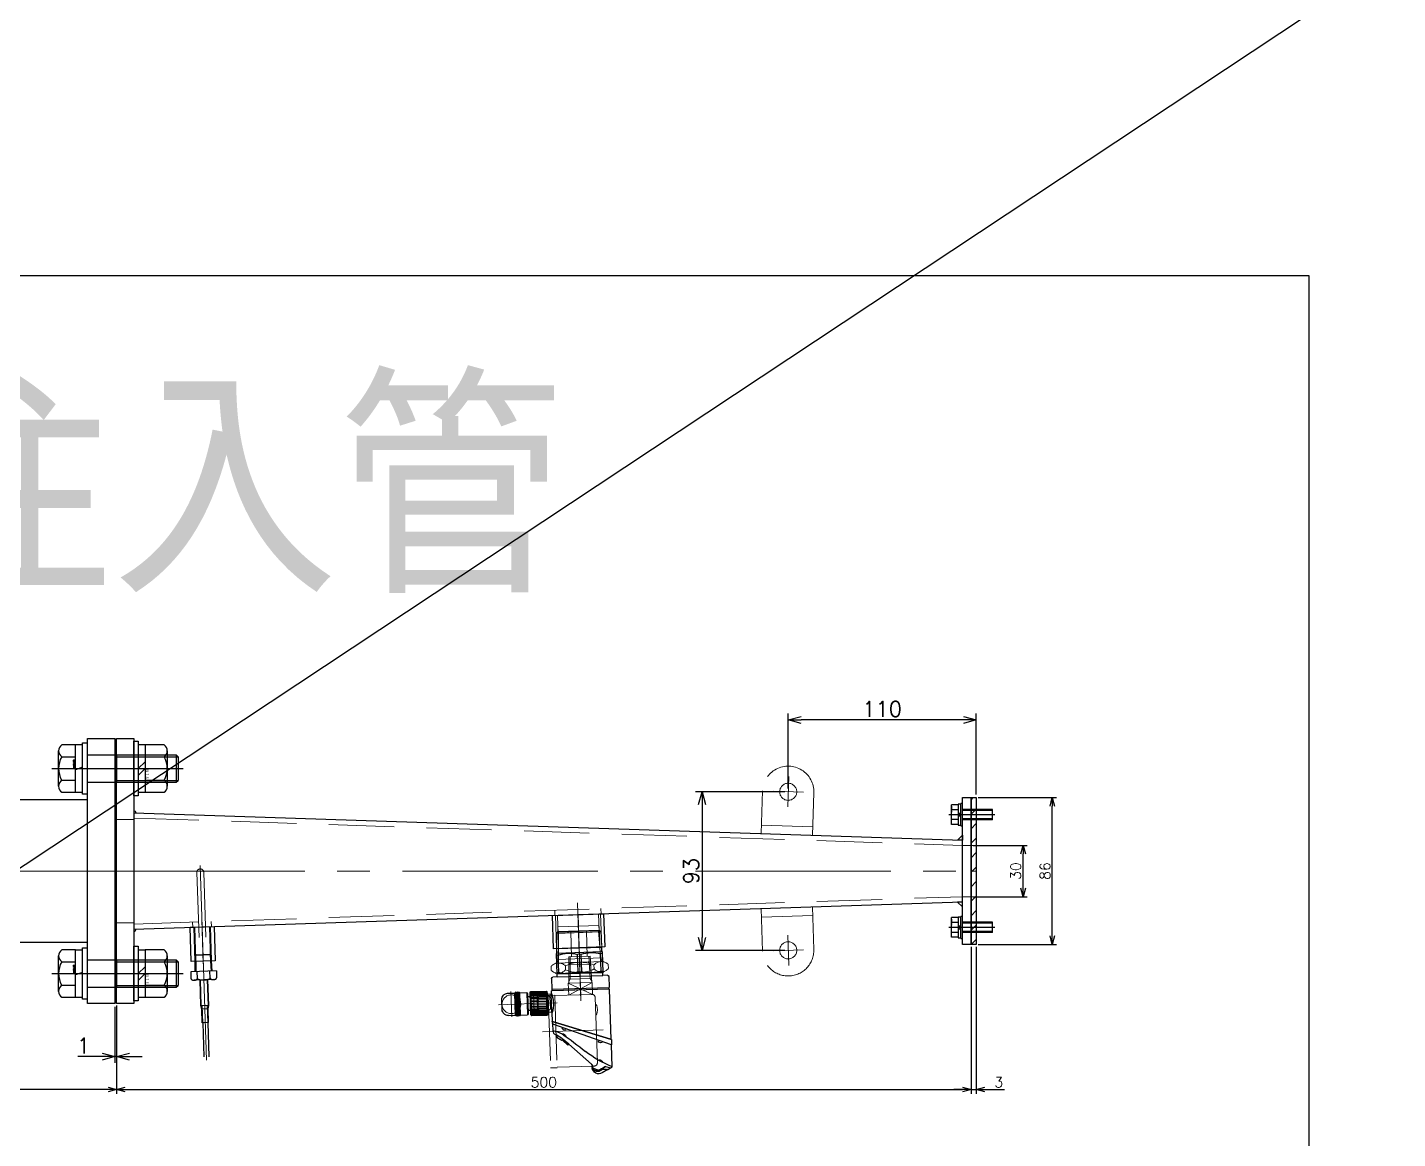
# Model space of a CAD drawing. Header units: millimetres. Extents: x -16130 to 36813, y -8099 to 27484.
# Drawn here: x 7190 to 7992, y 24521 to 25172 of the extents above; entities that cross this region are included whole.
import ezdxf

# ---------------------------------------------------------------- set-up
doc = ezdxf.new("R2010")
doc.units = ezdxf.units.MM
doc.header["$LTSCALE"] = 6
doc.header["$PDMODE"] = 99
doc.header["$PDSIZE"] = 1
doc.linetypes.add('CENTER2', pattern=[28.575, 19.05, -3.175, 3.175, -3.175])
doc.linetypes.add('HIDDEN', pattern=[9.525, 6.35, -3.175])
for name, color, linetype, lineweight in [('04_HIDDEN', 2, 'HIDDEN', 13), ('05_CENTER', 4, 'CENTER2', 13), ('08_DIM', 3, 'Continuous', 13)]:
    doc.layers.add(name, color=color, linetype=linetype, lineweight=lineweight)
doc.layers.add('10_DRAFT', color=8, linetype='Continuous', lineweight=0, plot=False)
doc.styles.add('KANJI0', font='txt.shx', dxfattribs={"width": 0.9, "height": 30, "bigfont": 'bigfont'})
doc.styles.add('KSS_TXT', font='txt.shx', dxfattribs={"bigfont": 'extfont2.shx'})
doc.styles.add('KSS_TXT_L', font='txt.shx', dxfattribs={"height": 3, "bigfont": 'extfont2.shx'})
doc.dimstyles.new('KSS_DIM', dxfattribs={"dimtxt": 3, "dimasz": 2.5, "dimexe": 1.25, "dimexo": 0.625, "dimtad": 1, "dimdsep": 46, "dimtxsty": 'KSS_TXT', "dimblk": 'OPEN30', "dimcen": 0, "dimazin": 2, "dimtfac": 0.75, "dimtmove": 0, "dimatfit": 3, "dimldrblk": 'OPEN30', "dimfxl": 1, "dimtolj": 1, "dimarcsym": 0})

# ---------------------------------------------------------------- blocks, each defined once
blk = doc.blocks.new('M16Nza_1_1_1_1')
at = {"color": 0}
for p, q in [((-13.85, 17.74), (-13.85, 6.6)), ((-10.39, 19.6), (10.39, 19.6)), ((-6.92, 6.6), (-6.92, 17.74)), ((6.93, 17.74), (6.93, 6.6)), ((13.85, 6.6), (13.85, 17.74)), ((-14, 2.6), (-14, 6.6)), ((-14, 6.6), (14, 6.6)), ((-4, 6.6), (0, 2.6)), ((0, 6.6), (4, 2.6)), ((14, 6.6), (14, 2.6))]:
    blk.add_line(p, q, dxfattribs=at)
at = {"color": 0, "linetype": 'CENTER2'}
blk.add_line((0, 0), (0, 19.6), dxfattribs=at)
at = {"color": 0}
blk.add_lwpolyline([(-16, 2.6), (16, 2.6), (16, 0), (-16, 0)], close=True, dxfattribs=at)
for centre, radius, start, end in [((-10.39, 15.44), 4.16, 33.626, 146.374), ((0, 5.75), 13.85, 60, 120), ((10.39, 15.44), 4.16, 33.626, 146.374)]:
    blk.add_arc(centre, radius, start, end, dxfattribs=at)
at = {"layer": '10_DRAFT', "style": 'KANJI0', "width": 0.82}
blk.add_text('Ｍ１６', height=1.714, dxfattribs=at).set_placement((0.41, 6.78))
blk = doc.blocks.new('A$C5136444F_1_1_1_1')
at = {"color": 0}
for p, q in [((-10.39, 17), (10.39, 17)), ((-13.85, 15.14), (-13.85, 7)), ((-6.92, 7), (-6.92, 15.14)), ((6.92, 15.14), (6.92, 7)), ((13.85, 7), (13.85, 15.14)), ((-15, 0), (-15, 3)), ((-15, 3), (15, 3)), ((-15, 0), (15, 0)), ((-14, 3), (-14, 7)), ((-14, 7), (14, 7)), ((-8, 0), (-8, -51.92)), ((0.73, 3), (-0.73, 7)), ((8, 0), (8, -51.92)), ((14, 7), (14, 3)), ((15, 3), (15, 0)), ((8, -17), (-8, -17)), ((-6.92, -17), (-6.92, -53)), ((6.92, -17), (6.92, -53)), ((8, -51.92), (-8, -51.92)), ((-8, -51.92), (-6.92, -53)), ((6.92, -53), (-6.92, -53)), ((8, -51.92), (6.92, -53))]:
    blk.add_line(p, q, dxfattribs=at)
at = {"color": 0, "linetype": 'CENTER2'}
blk.add_line((0, 20.91), (0, -56), dxfattribs=at)
at = {"color": 0}
for centre, radius, start, end in [((-10.39, 12.84), 4.16, 33.626, 146.374), ((0, 3.15), 13.85, 60, 120), ((10.39, 12.84), 4.16, 33.626, 146.374)]:
    blk.add_arc(centre, radius, start, end, dxfattribs=at)
at = {"layer": '10_DRAFT', "style": 'KANJI0', "width": 0.82}
blk.add_text('M16x60', height=1, dxfattribs=at).set_placement((0.41, 7.48))
blk = doc.blocks.new('A$C09AF2F59_1_1')
at = {"color": 0}
blk.add_lwpolyline([(25, 15), (0, 15, 1), (0, -15), (25, -15)], format="xyb", close=True, dxfattribs=at)
blk.add_circle((0, 0), 5, dxfattribs=at)
at = {"layer": '04_HIDDEN'}
blk.add_line((20, -15), (20, 15), dxfattribs=at)
at = {"layer": '05_CENTER'}
for p, q in [((0, -8.89), (0, 8.89)), ((8.89, 0), (-8.89, 0))]:
    blk.add_line(p, q, dxfattribs=at)
blk = doc.blocks.new('A$C091C3F56_1_1')
at = {"color": 0}
blk.add_lwpolyline([(-15, 0), (15, 0), (15, -19.5), (-15, -19.5)], close=True, dxfattribs=at)
at = {"layer": '04_HIDDEN'}
for p, q in [((-13.5, 3), (-13.5, 0)), ((-12.06, 0), (-12.06, -19.5)), ((13.22, 0), (13.22, -19.5)), ((13.5, 3), (13.5, 0)), ((-13.22, 0), (-13.22, -19.5)), ((12.06, 0), (12.06, -19.5))]:
    blk.add_line(p, q, dxfattribs=at)
at = {"layer": '05_CENTER'}
blk.add_line((0, -22.83), (0, 6.95), dxfattribs=at)
at = {"layer": '10_DRAFT'}
blk.add_line((0, 0), (0, -19.5), dxfattribs=at)
blk = doc.blocks.new('A$C0BF608F2_1_1')
at = {"color": 0}
blk.add_lwpolyline([(-7, 0), (7, 0), (7, -20), (-7, -20)], close=True, dxfattribs=at)
at = {"layer": '04_HIDDEN'}
for p, q in [((-5.5, 3), (-5.5, 0)), ((-4.86, 0), (-4.86, -20)), ((-4.28, 0), (-4.28, -20)), ((4.28, 0), (4.28, -20)), ((4.86, 0), (4.86, -20)), ((5.5, 3), (5.5, 0))]:
    blk.add_line(p, q, dxfattribs=at)
at = {"layer": '05_CENTER'}
blk.add_line((0, -21.57), (0, 4.36), dxfattribs=at)
blk = doc.blocks.new('A$C1AE7797E_1_1_1')
at = {"color": 0}
for p, q in [((-489.91, 34), (-5, 18.02)), ((-489.91, -34), (-5, -18.02))]:
    blk.add_line(p, q, dxfattribs=at)
for points in [[(-500, 77.5), (-490, 77.5), (-490, -77.5), (-500, -77.5)], [(0, -43), (-5, -43), (-5, 43), (0, 43)]]:
    blk.add_lwpolyline(points, close=True, dxfattribs=at)
at = {"color": 3}
for points in [[(-5, 18.02), (-7.99, 18.12), (-7.99, 18.12), (-5, 21.02)], [(-5, -18.02), (-7.99, -18.12), (-7.99, -18.12), (-5, -21.02)]]:
    blk.add_lwpolyline(points, close=True, dxfattribs=at)
for centre, start, end in [((-489.98, 33.79), 6.6623, 90.80541), ((-489.98, -33.79), 269.19459, 353.3377)]:
    blk.add_arc(centre, 1.44, start, end, dxfattribs=at)
at = {"layer": '04_HIDDEN'}
for p, q in [((-489.91, 34), (-490, 31)), ((-500, 30.25), (-490, 30.25)), ((-490, 31), (-5.09, 15.03)), ((-5, 18.02), (-5.09, 15.03)), ((-5, 15), (0, 15)), ((-490, -31), (-5.09, -15.03)), ((-5, -18.02), (-5.09, -15.03)), ((-5, -15), (0, -15)), ((-500, -30.25), (-490, -30.25)), ((-489.91, -34), (-490, -31))]:
    blk.add_line(p, q, dxfattribs=at)
at = {"layer": '05_CENTER'}
for p, q in [((-508.15, 60), (-481.88, 60)), ((-10.64, 33), (5.49, 33)), ((-504.23, 0), (2.46, 0)), ((-10.64, -33), (5.49, -33)), ((-508.15, -60), (-481.88, -60))]:
    blk.add_line(p, q, dxfattribs=at)
for name, p, rotation in [('A$C091C3F56_1_1', (-230, -25.44), 1.886962596826822), ('A$C0BF608F2_1_1', (-450, -32.69), 1.886962596823539)]:
    blk.add_blockref(name, p, dxfattribs=dict(rotation=rotation))
at = {"layer": '04_HIDDEN', "rotation": 268.1130373985578}
blk.add_blockref('A$C09AF2F59_1_1', (-107, 46.4), dxfattribs=at)
at = {"layer": '04_HIDDEN', "xscale": -0.9999999999999999, "rotation": 271.8869626014422}
blk.add_blockref('A$C09AF2F59_1_1', (-107, -46.4), dxfattribs=at)
blk = doc.blocks.new('A$C3DDA7359_1_1')
at = {"color": 0}
for p, q in [((-6.5, 1), (6.5, 1)), ((-6.5, 1), (-6.5, 0)), ((-6.1, 2.5), (-6.1, 1)), ((6.1, 2.5), (-6.1, 2.5)), ((-5.77, 2.5), (-5.77, 6.5)), ((-5.77, 6.5), (5.77, 6.5)), ((-2.89, 2.5), (-2.89, 6.5)), ((0, 1), (-1.5, 2.5)), ((0, 2.5), (1.5, 1)), ((2.89, 2.5), (2.89, 6.5)), ((5.77, 2.5), (5.77, 6.5)), ((6.1, 1), (6.1, 2.5)), ((6.5, 0), (6.5, 1)), ((-6.5, 0), (6.5, 0))]:
    blk.add_line(p, q, dxfattribs=at)
at = {"color": 0, "linetype": 'CENTER2'}
blk.add_line((0, -19), (0, 8), dxfattribs=at)
at = {"color": 0, "linetype": 'HIDDEN'}
for p, q in [((-3, -17.5), (-3, 0)), ((-2.46, -17.5), (-2.46, 0)), ((2.46, -17.5), (2.46, 0)), ((3, -17.5), (3, 0)), ((-3, -17.5), (3, -17.5))]:
    blk.add_line(p, q, dxfattribs=at)
at = {"layer": '10_DRAFT', "style": 'KSS_TXT_L'}
blk.add_text('BT-M6x20L,SW,PW', height=0.3, dxfattribs=at).set_placement((1.37, 6.16))
blk = doc.blocks.new('_Open30')
at = {"color": 0, "linetype": 'ByBlock', "lineweight": -2}
for p, q in [((-1, 0.27), (0, 0)), ((0, 0), (-1, -0.27)), ((0, 0), (-1, 0))]:
    blk.add_line(p, q, dxfattribs=at)
blk = doc.blocks.new('*D1103')
at = {"layer": '08_DIM', "color": 0, "lineweight": -2, "transparency": 16777216}
for p, q in [((7742.63, 24633.55), (7742.63, 24547.43)), ((7242.63, 24599.05), (7242.63, 24547.43)), ((7247.63, 24549.93), (7737.63, 24549.93))]:
    blk.add_line(p, q, dxfattribs=at)
at = {"layer": 'Defpoints', "color": 0, "transparency": 16777216}
for p in [(7742.63, 24634.8), (7242.63, 24600.3), (7742.63, 24549.93)]:
    blk.add_point(p, dxfattribs=at)
at = {"layer": '08_DIM', "color": 0, "lineweight": -2, "transparency": 16777216, "xscale": 5, "yscale": 5, "zscale": 5, "rotation": 180}
blk.add_blockref('_Open30', (7242.63, 24549.93), dxfattribs=at)
at = {"layer": '08_DIM', "color": 0, "lineweight": -2, "transparency": 16777216, "xscale": 5, "yscale": 5, "zscale": 5}
blk.add_blockref('_Open30', (7742.63, 24549.93), dxfattribs=at)
at = {"layer": '08_DIM', "color": 0, "transparency": 16777216, "insert": (7492.63, 24554.18), "char_height": 6, "attachment_point": 5, "style": 'KSS_TXT'}
blk.add_mtext('\\A1;500', dxfattribs=at)
blk = doc.blocks.new('*D1104')
at = {"layer": '08_DIM', "color": 0, "lineweight": -2, "transparency": 16777216}
for p, q in [((7742.63, 24633.55), (7742.63, 24547.43)), ((7745.63, 24633.55), (7745.63, 24547.43)), ((7737.63, 24549.93), (7732.63, 24549.93)), ((7742.63, 24549.93), (7745.63, 24549.93)), ((7750.63, 24549.93), (7762.13, 24549.93))]:
    blk.add_line(p, q, dxfattribs=at)
at = {"layer": 'Defpoints', "color": 0, "transparency": 16777216}
for p in [(7742.63, 24634.8), (7745.63, 24634.8), (7745.63, 24549.93)]:
    blk.add_point(p, dxfattribs=at)
at = {"layer": '08_DIM', "color": 0, "lineweight": -2, "transparency": 16777216, "xscale": 5, "yscale": 5, "zscale": 5}
blk.add_blockref('_Open30', (7742.63, 24549.93), dxfattribs=at)
at = {"layer": '08_DIM', "color": 0, "lineweight": -2, "transparency": 16777216, "xscale": 5, "yscale": 5, "zscale": 5, "rotation": 180}
blk.add_blockref('_Open30', (7745.63, 24549.93), dxfattribs=at)
at = {"layer": '08_DIM', "color": 0, "transparency": 16777216, "insert": (7758.88, 24554.18), "char_height": 6, "attachment_point": 5, "style": 'KSS_TXT'}
blk.add_mtext('\\A1;3', dxfattribs=at)
blk = doc.blocks.new('*D1105')
at = {"layer": '08_DIM', "color": 0, "lineweight": -2, "transparency": 16777216}
for p, q in [((7092.63, 24599.05), (7092.63, 24547.43)), ((7242.63, 24599.05), (7242.63, 24547.43)), ((7237.63, 24549.93), (7097.63, 24549.93))]:
    blk.add_line(p, q, dxfattribs=at)
at = {"layer": 'Defpoints', "color": 0, "transparency": 16777216}
for p in [(7092.63, 24600.3), (7242.63, 24600.3), (7092.63, 24549.93)]:
    blk.add_point(p, dxfattribs=at)
at = {"layer": '08_DIM', "color": 0, "lineweight": -2, "transparency": 16777216, "xscale": 5, "yscale": 5, "zscale": 5, "rotation": 180}
blk.add_blockref('_Open30', (7092.63, 24549.93), dxfattribs=at)
at = {"layer": '08_DIM', "color": 0, "lineweight": -2, "transparency": 16777216, "xscale": 5, "yscale": 5, "zscale": 5}
blk.add_blockref('_Open30', (7242.63, 24549.93), dxfattribs=at)
at = {"layer": '08_DIM', "color": 0, "transparency": 16777216, "insert": (7167.63, 24554.18), "char_height": 6, "attachment_point": 5, "style": 'KSS_TXT'}
blk.add_mtext('\\A1;150', dxfattribs=at)
blk = doc.blocks.new('*D1106')
at = {"layer": '08_DIM', "color": 0, "lineweight": -2, "transparency": 16777216}
for p, q in [((7743.88, 24692.8), (7775.56, 24692.8)), ((7773.06, 24667.8), (7773.06, 24687.8)), ((7743.88, 24662.8), (7775.56, 24662.8))]:
    blk.add_line(p, q, dxfattribs=at)
at = {"layer": 'Defpoints', "color": 0, "transparency": 16777216}
for p in [(7742.63, 24692.8), (7773.06, 24692.8), (7742.63, 24662.8)]:
    blk.add_point(p, dxfattribs=at)
at = {"layer": '08_DIM', "color": 0, "lineweight": -2, "transparency": 16777216, "xscale": 5, "yscale": 5, "zscale": 5}
for p, rotation in [((7773.06, 24692.8), 90), ((7773.06, 24662.8), 270)]:
    blk.add_blockref('_Open30', p, dxfattribs=dict(at, rotation=rotation))
at = {"layer": '08_DIM', "color": 0, "transparency": 16777216, "insert": (7768.81, 24677.8), "char_height": 6, "attachment_point": 5, "rotation": 90, "style": 'KSS_TXT'}
blk.add_mtext('\\A1;30', dxfattribs=at)
blk = doc.blocks.new('*D1109')
at = {"layer": '08_DIM', "color": 0, "lineweight": -2, "transparency": 16777216}
for p, q in [((7746.88, 24720.8), (7792.69, 24720.8)), ((7790.19, 24639.8), (7790.19, 24715.8)), ((7746.88, 24634.8), (7792.69, 24634.8))]:
    blk.add_line(p, q, dxfattribs=at)
at = {"layer": 'Defpoints', "color": 0, "transparency": 16777216}
for p in [(7745.63, 24720.8), (7790.19, 24720.8), (7745.63, 24634.8)]:
    blk.add_point(p, dxfattribs=at)
at = {"layer": '08_DIM', "color": 0, "lineweight": -2, "transparency": 16777216, "xscale": 5, "yscale": 5, "zscale": 5}
for p, rotation in [((7790.19, 24720.8), 90), ((7790.19, 24634.8), 270)]:
    blk.add_blockref('_Open30', p, dxfattribs=dict(at, rotation=rotation))
at = {"layer": '08_DIM', "color": 0, "transparency": 16777216, "insert": (7785.94, 24677.8), "char_height": 6, "attachment_point": 5, "rotation": 90, "style": 'KSS_TXT'}
blk.add_mtext('\\A1;86', dxfattribs=at)
blk = doc.blocks.new('*D2479')
at = {"layer": '08_DIM', "color": 0, "lineweight": -2, "transparency": 16777216}
for p, q in [((7635.63, 24726.07), (7635.63, 24770.03)), ((7745.63, 24722.67), (7745.63, 24770.03)), ((7738.13, 24766.28), (7643.13, 24766.28))]:
    blk.add_line(p, q, dxfattribs=at)
at = {"layer": 'Defpoints', "color": 0, "transparency": 16777216}
for p in [(7635.63, 24766.28), (7635.63, 24724.2), (7745.63, 24720.8)]:
    blk.add_point(p, dxfattribs=at)
at = {"layer": '08_DIM', "color": 0, "lineweight": -2, "transparency": 16777216, "xscale": 7.5, "yscale": 7.5, "zscale": 7.5, "rotation": 180}
blk.add_blockref('_Open30', (7635.63, 24766.28), dxfattribs=at)
at = {"layer": '08_DIM', "color": 0, "lineweight": -2, "transparency": 16777216, "xscale": 7.5, "yscale": 7.5, "zscale": 7.5}
blk.add_blockref('_Open30', (7745.63, 24766.28), dxfattribs=at)
at = {"layer": '08_DIM', "color": 0, "transparency": 16777216, "insert": (7690.63, 24772.66), "char_height": 9, "attachment_point": 5, "style": 'KSS_TXT'}
blk.add_mtext('\\A1;110', dxfattribs=at)
blk = doc.blocks.new('*D2480')
at = {"layer": '08_DIM', "color": 0, "lineweight": -2, "transparency": 16777216}
for p, q in [((7633.75, 24724.2), (7581.45, 24724.2)), ((7585.2, 24716.7), (7585.2, 24638.9)), ((7633.75, 24631.4), (7581.45, 24631.4))]:
    blk.add_line(p, q, dxfattribs=at)
at = {"layer": 'Defpoints', "color": 0, "transparency": 16777216}
for p in [(7635.63, 24724.2), (7585.2, 24631.4), (7635.63, 24631.4)]:
    blk.add_point(p, dxfattribs=at)
at = {"layer": '08_DIM', "color": 0, "lineweight": -2, "transparency": 16777216, "xscale": 7.5, "yscale": 7.5, "zscale": 7.5}
for p, rotation in [((7585.2, 24724.2), 90), ((7585.2, 24631.4), 270)]:
    blk.add_blockref('_Open30', p, dxfattribs=dict(at, rotation=rotation))
at = {"layer": '08_DIM', "color": 0, "transparency": 16777216, "insert": (7578.82, 24677.8), "char_height": 9, "attachment_point": 5, "rotation": 90, "style": 'KSS_TXT'}
blk.add_mtext('\\A1;93', dxfattribs=at)
blk = doc.blocks.new('A$C537B403B_1_1_1')
at = {"color": 0}
for p, q in [((-150, -45), (-150, 45)), ((-150, 45), (-149, 45)), ((-133, 41.75), (-89.59, 41.75)), ((-89.59, 41.75), (-89.59, -41.75)), ((-60.41, 41.75), (-60.41, -41.75)), ((-60.41, 41.75), (-17, 41.75)), ((0, 45), (-1, 45)), ((0, -45), (0, 45)), ((-149, -45), (-150, -45)), ((-133, -41.75), (-89.59, -41.75)), ((-60.41, -41.75), (-17, -41.75)), ((-1, -45), (0, -45))]:
    blk.add_line(p, q, dxfattribs=at)
for points in [[(-133, 77.5), (-149, 77.5), (-149, -77.5), (-133, -77.5)], [(-1, 77.5), (-17, 77.5), (-17, -77.5), (-1, -77.5)]]:
    blk.add_lwpolyline(points, close=True, dxfattribs=at)
for centre, start, end in [((-75, 38.25), 13.4934, 166.5066), ((-75, -38.25), 193.4934, 346.5066)]:
    blk.add_arc(centre, 15, start, end, dxfattribs=at)
at = {"layer": '05_CENTER'}
for p, q in [((-123.77, 60), (-157.96, 60)), ((-75, -61.54), (-75, 61.54)), ((8.23, 60), (-25.96, 60)), ((-150, 0), (0, 0)), ((-123.77, -60), (-157.96, -60)), ((8.23, -60), (-25.96, -60))]:
    blk.add_line(p, q, dxfattribs=at)
blk = doc.blocks.new('*D2583')
at = {"layer": '08_DIM', "color": 0, "lineweight": -2, "transparency": 16777216}
for p, q in [((7241.63, 24598.42), (7241.63, 24565.47)), ((7242.63, 24598.42), (7242.63, 24565.47)), ((7234.13, 24569.22), (7219.88, 24569.22)), ((7242.63, 24569.22), (7241.63, 24569.22)), ((7250.13, 24569.22), (7257.63, 24569.22))]:
    blk.add_line(p, q, dxfattribs=at)
at = {"layer": 'Defpoints', "color": 0, "transparency": 16777216}
for p in [(7241.63, 24600.3), (7242.63, 24600.3), (7241.63, 24569.22)]:
    blk.add_point(p, dxfattribs=at)
at = {"layer": '08_DIM', "color": 0, "lineweight": -2, "transparency": 16777216, "xscale": 7.5, "yscale": 7.5, "zscale": 7.5}
blk.add_blockref('_Open30', (7241.63, 24569.22), dxfattribs=at)
at = {"layer": '08_DIM', "color": 0, "lineweight": -2, "transparency": 16777216, "xscale": 7.5, "yscale": 7.5, "zscale": 7.5, "rotation": 180}
blk.add_blockref('_Open30', (7242.63, 24569.22), dxfattribs=at)
at = {"layer": '08_DIM', "color": 0, "transparency": 16777216, "insert": (7223.25, 24575.6), "char_height": 9, "attachment_point": 5, "style": 'KSS_TXT'}
blk.add_mtext('\\A1;1', dxfattribs=at)
blk = doc.blocks.new('GP-M＊＊Tb_1_1')
at = {"color": 0}
for p, q in [((14.42, 71.73), (11.07, 73.6)), ((-7.93, 56.09), (4.96, 68.37)), ((4.96, 68.37), (5.97, 69.33)), ((5.3, 69.07), (4.96, 68.37)), ((5.3, 69.26), (5.36, 70.5)), ((5.3, 69.07), (5.3, 69.26)), ((5.3, 69.07), (5.3, 69.26)), ((5.43, 69.61), (5.43, 69.4)), ((5.75, 70.31), (5.75, 70.6)), ((5.83, 70.6), (9.16, 71.86)), ((9.63, 71.8), (10.5, 71.17)), ((10.75, 71.18), (9.79, 71.68)), ((10.5, 71.17), (10.87, 71.18)), ((10.71, 72.01), (11.33, 71.46)), ((10.87, 71.18), (11.37, 71.49)), ((13.23, 69.87), (10.87, 71.18)), ((11.37, 71.49), (13.23, 69.87)), ((13.23, 69.87), (16.02, 70.8)), ((14.42, 71.73), (14.42, 71.71)), ((14.5, 71.73), (17, 70.2)), ((17, 70.2), (17, 57.27)), ((-17, 43.9), (16.96, 57.26)), ((-11.56, 53.64), (-8.52, 56.68)), ((-7.93, 56.09), (-8.52, 56.68)), ((17.1, 54.38), (17.1, 57.17)), ((-17, 47.9), (-16.6, 49.5)), ((16.5, 54.11), (-16.5, 42.77)), ((-16.5, 42.73), (16.5, 54.06)), ((-15.22, 50.94), (-14.39, 52.23)), ((-14.79, 50.51), (-15.22, 50.94)), ((-14.18, 52.44), (-14.39, 52.23)), ((-12.07, 53.87), (-13.12, 52.97)), ((-12.07, 53.87), (-11.29, 53.09)), ((-11.14, 53.22), (-11.56, 53.64)), ((-11.14, 53.22), (-11.29, 53.09)), ((-7.93, 56.09), (-11.14, 53.22)), ((-10.94, 53.74), (-8.88, 55.75)), ((17.03, 54.29), (16.5, 54.11)), ((16.5, 54.06), (17, 54.24)), ((16.5, 54.06), (16.5, 54.11)), ((17, 54.24), (17, 24.75)), ((-17.1, 42.7), (-17.1, 43.79)), ((-17.04, 43.88), (-17, 43.9)), ((-17, 43.9), (-17, 47.9)), ((-17, 42.56), (-16.5, 42.73)), ((-17, 42.56), (-17, 37.25)), ((-16.5, 42.77), (-16.97, 42.61)), ((-16.5, 42.73), (-16.5, 42.77)), ((-19.5, 36.95), (-19.5, 37.7)), ((-19.5, 26.45), (-19.5, 36.95)), ((-19.5, 36.95), (-17.2, 36.95)), ((-17.2, 36.95), (-17.2, 37.2)), ((-17.2, 37.2), (-16.98, 37.2)), ((-17.2, 36.95), (-17.2, 26.45)), ((-19.5, 26.45), (-17.2, 26.45)), ((-19.5, 25.7), (-19.5, 26.45)), ((-17.2, 26.2), (-17.2, 26.45)), ((-17.2, 26.2), (-16.98, 26.2)), ((-17, 26.15), (-17, 24.75)), ((-16.55, 24.7), (-16.95, 24.7)), ((16.55, 24.7), (-16.55, 24.7)), ((-16.55, 24.7), (-16.55, 23.7)), ((16.95, 24.7), (16.55, 24.7)), ((16.55, 24.7), (16.55, 23.7)), ((-16.8, 17.4), (-16.8, 23.65)), ((-16.75, 23.7), (-16.55, 23.7)), ((-16.55, 23.7), (16.55, 23.7)), ((-13.4, 16.6), (-16, 16.6)), ((-13.4, 16.6), (13.4, 16.6)), ((-13.4, 16.6), (-13.4, 15)), ((13.4, 16.6), (13.4, 15)), ((16, 16.6), (13.4, 16.6)), ((16.55, 23.7), (16.75, 23.7)), ((16.8, 17.4), (16.8, 23.65)), ((-13.4, 15), (-13.5, 14.94)), ((-13.5, 2.96), (-13.5, 14.94)), ((-13.5, 14.08), (-12.41, 14.08)), ((13.4, 15), (-13.4, 15)), ((-12.41, 14.08), (-12.41, 3.83)), ((-1.09, 14.08), (-1.09, 3.83)), ((-1.09, 14.08), (1.09, 14.08)), ((1.09, 14.08), (1.09, 3.83)), ((12.41, 14.08), (12.41, 3.83)), ((12.41, 14.08), (13.5, 14.08)), ((13.4, 15), (13.5, 14.94)), ((13.5, 14.94), (13.5, 2.96)), ((-12.41, 3.83), (-13.5, 3.83)), ((-13.22, 2.8), (-13.5, 2.96)), ((13.22, 2.8), (-13.22, 2.8)), ((-13.22, 0), (-13.22, 2.8)), ((-13.22, 0), (13.22, 0)), ((1.09, 3.83), (-1.09, 3.83)), ((13.5, 3.83), (12.41, 3.83)), ((13.22, 2.8), (13.5, 2.96)), ((13.22, 2.8), (13.22, 0))]:
    blk.add_line(p, q, dxfattribs=at)
for centre, radius, start, end in [((9.2, 70.25), 3.84, 60.75589, 176.23389), ((8.61, 69.62), 3.18, 106.6984, 180.14823), ((8.23, 69.7), 2.57, 70.82804, 125.67539), ((8.6, 69.57), 3.22, 49.15272, 106.22122), ((45.34, 7.02), 69.24, 114.15773, 129.06139), ((-4.16, 73.18), 10.24, 337.49402, 345.41221), ((-4.23, 73.23), 10.39, 336.41905, 345.36263), ((7.94, 69.78), 2.34, 121.03213, 159.53746), ((8.65, 71.15), 1.06, 44.40262, 66.43947), ((9.34, 71.4), 0.5, 54.21702, 110.79867), ((9.99, 66.86), 0.971, 232.91131, 324.0905), ((3.67, 72.57), 9.48, 318.52994, 326.41671), ((12.37, 77.21), 5.81, 260.10923, 281.87346), ((9.81, 91.25), 20.07, 280.78144, 283.28079), ((11.09, 83.53), 12.26, 283.20056, 285.77665), ((9.81, 91.25), 20.07, 283.28079, 283.51583), ((-106.01, 181.28), 161.62, 305.72152, 311.79548), ((-11.09, 57.59), 2.87, 320.36741, 334.2909), ((-8.81, 56.53), 0.365, 328.42988, 14.45394), ((17, 57.17), 0.1, 88.43492, 111.47378), ((17, 57.17), 0.1, 0.00378, 88.43492), ((-19.58, 61.98), 14.31, 280.40151, 303.66757), ((-16.11, 49.38), 0.5, 109.77502, 165.96536), ((-20.24, 60.86), 11.7, 289.77502, 297.77545), ((-25.58, 68.78), 21.22, 300.56379, 312.32509), ((-14.69, 54.77), 2.38, 282.50511, 311.15181), ((-11.21, 51.36), 1.37, 254.4926, 318.3417), ((-11.34, 53.6), 0.125, 236.49243, 299.26331), ((-11.96, 54.78), 1.45, 297.56479, 314.1896), ((-12.5, 53.05), 3.48, 311.62993, 333.52927), ((11.07, 54.06), 1.94, 113.6062, 150.8377), ((10.96, 54.7), 1.32, 62.16249, 120.29613), ((17, 54.38), 0.1, 288.96641, 0.00378), ((-17, 43.79), 0.1, 111.47378, 180.00378), ((-17, 42.7), 0.1, 180.00378, 288.96641), ((-7.5, 43.71), 5.13, 128.68717, 142.64558), ((-10.06, 46.93), 1.01, 47.19413, 129.54589), ((-33.1, 31.7), 17.03, 340.985, 19.015), ((-16.95, 24.75), 0.05, 180, 270), ((16.95, 24.75), 0.05, 270, 0), ((-16.75, 23.65), 0.05, 90, 180), ((-16, 17.4), 0.8, 180, 270), ((16, 17.4), 0.8, 270, 0), ((16.75, 23.65), 0.05, 0, 90), ((-6.75, -4), 18.94, 72.60872, 107.39128), ((6.75, -4), 18.94, 72.60872, 107.39128), ((-6.75, 21.91), 18.94, 252.60872, 287.39128), ((6.75, 21.91), 18.94, 252.60872, 287.39128)]:
    blk.add_arc(centre, radius, start, end, dxfattribs=at)
at = {"layer": '05_CENTER', "color": 0}
for p, q in [((-27.5, 31.7), (-13.81, 31.7)), ((0, -12.6), (0, 28.63))]:
    blk.add_line(p, q, dxfattribs=at)
at = {"layer": '10_DRAFT'}
for p, q in [((-27.5, 26.45), (-27.5, 36.95)), ((-27.5, 36.95), (-25.5, 36.95)), ((-25.5, 36.95), (-25, 37.7)), ((-25.5, 26.45), (-25.5, 36.95)), ((-19.5, 37.1), (-25.4, 37.1)), ((-25, 25.7), (-25, 37.7)), ((-25, 37.7), (-19.5, 37.7)), ((-27.5, 26.45), (-25.5, 26.45)), ((-25.5, 26.45), (-25, 25.7)), ((-25.4, 26.3), (-19.5, 26.3)), ((-25, 25.7), (-19.5, 25.7)), ((12.2, -9.86), (12.2, 0)), ((-13.22, 0), (-13.22, -8.84)), ((-12.2, 0), (-12.2, -9.86)), ((13.22, 0), (13.22, -8.84)), ((-12.06, -10), (-13.22, -8.84)), ((13.22, -8.84), (-13.22, -8.84)), ((-12.06, -10), (-12, -10)), ((-12, -10), (12, -10)), ((-12, -10), (-12, -12.6)), ((12, -12.6), (-12, -12.6)), ((12, -10), (12, -12.6)), ((12, -10), (12.06, -10)), ((12.06, -10), (13.22, -8.84))]:
    blk.add_line(p, q, dxfattribs=at)
blk = doc.blocks.new('OP-75722a_1_1')
at = {"color": 0}
for p, q in [((0, 6.5), (0.5, 7)), ((0, 4), (0, 6.5)), ((0, -4), (0, 4)), ((0.5, -7), (0.5, 7)), ((9.5, 7), (0.5, 7)), ((0.5, 6.7), (9.5, 6.7)), ((0.5, 6.3), (9.5, 6.3)), ((0.5, 5.9), (9.5, 5.9)), ((0.5, 5.3), (9.5, 5.3)), ((0.5, 4.7), (9.5, 4.7)), ((0.5, 4.1), (9.5, 4.1)), ((0.5, 3.4), (9.5, 3.4)), ((0.5, 2.7), (9.5, 2.7)), ((0.5, 1.9), (9.5, 1.9)), ((0.5, 1), (9.5, 1)), ((0.5, 0), (9.5, 0)), ((9.5, -7), (9.5, 7)), ((10, 6.5), (9.5, 7)), ((10, -6.5), (10, 6.5)), ((10, 4), (11.5, 4)), ((11.5, 6), (12, 6.5)), ((11.5, 6), (11.5, -6)), ((12, 6.5), (12, -6.5)), ((16, 6.5), (12, 6.5)), ((16, 6.5), (16.5, 7)), ((16, -6.5), (16, 6.5)), ((16.5, -7), (16.5, 7)), ((16.5, 7), (17, 6.5)), ((17, 6.5), (17.5, 7)), ((17, -6.5), (17, 6.5)), ((17.5, -7), (17.5, 7)), ((17.5, 7), (18, 6.5)), ((18, 6.5), (18.5, 7)), ((18, 6.5), (18, -6.5)), ((18.5, -7), (18.5, 7)), ((18.5, 7), (19, 6.5)), ((19, -6.5), (19, 6.5)), ((23.2, 6.5), (19, 6.5)), ((26.7, -3), (26.7, 3)), ((0, -4), (0, -6.5)), ((0, -6.5), (0.5, -7)), ((0.5, -1), (9.5, -1)), ((0.5, -1.9), (9.5, -1.9)), ((0.5, -2.7), (9.5, -2.7)), ((0.5, -3.4), (9.5, -3.4)), ((0.5, -4.1), (9.5, -4.1)), ((0.5, -4.7), (9.5, -4.7)), ((0.5, -5.3), (9.5, -5.3)), ((0.5, -5.8), (9.5, -5.8)), ((0.5, -6.3), (9.5, -6.3)), ((0.5, -6.7), (9.5, -6.7)), ((9.5, -7), (0.5, -7)), ((10, -6.5), (9.5, -7)), ((10, -4), (11.5, -4)), ((11.5, -6), (12, -6.5)), ((16, -6.5), (12, -6.5)), ((16, -6.5), (16.5, -7)), ((16.5, -7), (17, -6.5)), ((17, -6.5), (17.5, -7)), ((17.5, -7), (18, -6.5)), ((18, -6.5), (18.5, -7)), ((18.5, -7), (19, -6.5)), ((23.2, -6.5), (19, -6.5))]:
    blk.add_line(p, q, dxfattribs=at)
for centre, start, end in [((23.2, 3), 359.99984, 90), ((23.2, -3), 270, 0.00016)]:
    blk.add_arc(centre, 3.5, start, end, dxfattribs=at)
at = {"layer": '04_HIDDEN', "color": 0}
blk.add_circle((21.2, 0), 5.5, dxfattribs=at)
at = {"layer": '05_CENTER', "color": 0}
for p, q in [((-1.5, 0), (28.83, 0)), ((21.2, -7.4), (21.2, 7.4))]:
    blk.add_line(p, q, dxfattribs=at)
at = {"layer": '10_DRAFT'}
for p, q in [((-1, 4), (-1.5, 3.5)), ((-1.5, -3.5), (-1.5, 3.5)), ((-1, 4), (0, 4)), ((-1, -4), (-1.5, -3.5)), ((-1, -4), (0, -4))]:
    blk.add_line(p, q, dxfattribs=at)
blk = doc.blocks.new('HTK1611a_1_1')
at = {"color": 0}
for p, q in [((6.03, 5.06), (0, 4.85)), ((0, 4.3), (6.03, 4.51)), ((6.03, 7.51), (6.03, -7.51)), ((6.03, 7.51), (10.03, 7.51)), ((10.03, 3.75), (6.03, 3.75)), ((10.07, 7.5), (10.03, 7.51)), ((10.03, 3.75), (10.07, 3.75)), ((10.07, 3.75), (10.03, 3.75)), ((10.12, 7.5), (10.07, 7.5)), ((10.07, 3.75), (10.12, 3.76)), ((10.12, 3.74), (10.07, 3.75)), ((10.16, 7.49), (10.12, 7.5)), ((10.12, 3.76), (10.16, 3.77)), ((10.16, 3.72), (10.12, 3.74)), ((10.2, 7.48), (10.16, 7.49)), ((10.16, 3.77), (10.2, 3.78)), ((10.2, 3.7), (10.16, 3.72)), ((10.25, 7.46), (10.2, 7.48)), ((10.2, 3.78), (10.25, 3.8)), ((10.25, 3.66), (10.2, 3.7)), ((10.29, 7.44), (10.25, 7.46)), ((10.25, 3.8), (10.29, 3.82)), ((10.29, 3.62), (10.25, 3.66)), ((10.33, 7.42), (10.29, 7.44)), ((10.29, 3.82), (10.33, 3.84)), ((10.33, 3.58), (10.29, 3.62)), ((10.37, 7.39), (10.33, 7.42)), ((10.33, 3.84), (10.37, 3.87)), ((10.37, 3.53), (10.33, 3.58)), ((10.41, 7.36), (10.37, 7.39)), ((10.37, 3.87), (10.41, 3.9)), ((10.41, 3.47), (10.37, 3.53)), ((10.45, 7.33), (10.41, 7.36)), ((10.41, 3.9), (10.45, 3.93)), ((10.45, 3.4), (10.41, 3.47)), ((10.49, 7.29), (10.45, 7.33)), ((10.45, 3.93), (10.49, 3.96)), ((10.49, 3.33), (10.45, 3.4)), ((10.53, 7.25), (10.49, 7.29)), ((10.49, 3.96), (10.53, 4)), ((10.53, 3.25), (10.49, 3.33)), ((10.57, 7.21), (10.53, 7.25)), ((10.53, 4), (10.57, 4.05)), ((10.57, 3.17), (10.53, 3.25)), ((10.6, 7.17), (10.57, 7.21)), ((10.57, 4.05), (10.6, 4.09)), ((10.6, 3.07), (10.57, 3.17)), ((10.64, 7.12), (10.6, 7.17)), ((10.6, 4.09), (10.64, 4.14)), ((10.64, 2.98), (10.6, 3.07)), ((10.67, 7.07), (10.64, 7.12)), ((10.64, 4.14), (10.67, 4.19)), ((10.67, 2.87), (10.64, 2.98)), ((10.71, 7.01), (10.67, 7.07)), ((10.67, 4.19), (10.71, 4.25)), ((10.71, 2.77), (10.67, 2.87)), ((10.74, 6.96), (10.71, 7.01)), ((10.71, 4.25), (10.74, 4.3)), ((10.74, 2.65), (10.71, 2.77)), ((10.77, 6.9), (10.74, 6.96)), ((10.74, 4.3), (10.77, 4.36)), ((10.77, 2.54), (10.74, 2.65)), ((10.8, 6.84), (10.77, 6.9)), ((10.77, 4.36), (10.8, 4.42)), ((10.8, 2.41), (10.77, 2.54)), ((10.82, 6.77), (10.8, 6.84)), ((10.8, 4.42), (10.82, 4.49)), ((10.82, 2.28), (10.8, 2.41)), ((10.85, 6.71), (10.82, 6.77)), ((10.82, 4.49), (10.85, 4.55)), ((10.85, 2.15), (10.82, 2.28)), ((10.87, 6.64), (10.85, 6.71)), ((10.85, 4.55), (10.87, 4.62)), ((10.87, 2.02), (10.85, 2.15)), ((10.9, 6.57), (10.87, 6.64)), ((10.87, 4.62), (10.9, 4.69)), ((10.9, 1.88), (10.87, 2.02)), ((10.92, 6.5), (10.9, 6.57)), ((10.9, 4.69), (10.92, 4.76)), ((10.92, 1.73), (10.9, 1.88)), ((10.94, 6.42), (10.92, 6.5)), ((10.92, 4.76), (10.94, 4.84)), ((10.94, 1.59), (10.92, 1.73)), ((10.95, 6.35), (10.94, 6.42)), ((10.94, 4.84), (10.95, 4.91)), ((10.95, 1.44), (10.94, 1.59)), ((10.97, 6.27), (10.95, 6.35)), ((10.95, 4.91), (10.97, 4.99)), ((10.97, 1.28), (10.95, 1.44)), ((10.98, 6.19), (10.97, 6.27)), ((10.97, 4.99), (10.98, 5.06)), ((10.98, 1.13), (10.97, 1.28)), ((11, 6.11), (10.98, 6.19)), ((10.98, 5.06), (11, 5.14)), ((11, 0.97), (10.98, 1.13)), ((11.01, 6.04), (11, 6.11)), ((11, 5.14), (11.01, 5.22)), ((11.01, 0.81), (11, 0.97)), ((11.01, 5.95), (11.01, 6.04)), ((11.02, 5.87), (11.01, 5.95)), ((11.01, 5.3), (11.02, 5.38)), ((11.01, 5.22), (11.01, 5.3)), ((11.01, 0.65), (11.01, 0.81)), ((11.02, 0.49), (11.01, 0.65)), ((11.03, 5.79), (11.02, 5.87)), ((11.02, 5.38), (11.03, 5.47)), ((11.03, 0.33), (11.02, 0.49)), ((11.03, 5.71), (11.03, 5.79)), ((11.03, 5.63), (11.03, 5.71)), ((11.03, 5.71), (11.03, -5.63)), ((11.03, 5.55), (11.03, 5.63)), ((11.03, 5.47), (11.03, 5.55)), ((11.03, 2.2), (26.03, 2.2)), ((11.03, 0.16), (11.03, 0.33)), ((11.03, 0), (11.03, 0.16)), ((11.03, -0.16), (11.03, 0)), ((26.03, 2.2), (28.03, 1.7)), ((28.03, 1.7), (36.03, 1.7)), ((28.03, 1.7), (28.03, -1.7)), ((36.03, 1.7), (36.03, -1.7)), ((36.03, 1.5), (56.03, 1.5)), ((0, -4.3), (6.03, -4.51)), ((0, -4.85), (6.03, -5.06)), ((10.03, -3.75), (6.03, -3.75)), ((6.03, -7.51), (10.03, -7.51)), ((10.07, -3.75), (10.03, -3.75)), ((10.03, -3.75), (10.07, -3.75)), ((10.03, -7.51), (10.07, -7.5)), ((10.07, -3.75), (10.12, -3.74)), ((10.12, -3.76), (10.07, -3.75)), ((10.07, -7.5), (10.12, -7.5)), ((10.12, -3.74), (10.16, -3.72)), ((10.16, -3.77), (10.12, -3.76)), ((10.12, -7.5), (10.16, -7.49)), ((10.16, -3.72), (10.2, -3.7)), ((10.2, -3.78), (10.16, -3.77)), ((10.16, -7.49), (10.2, -7.48)), ((10.2, -3.7), (10.25, -3.66)), ((10.25, -3.8), (10.2, -3.78)), ((10.2, -7.48), (10.25, -7.46)), ((10.25, -3.66), (10.29, -3.62)), ((10.29, -3.82), (10.25, -3.8)), ((10.25, -7.46), (10.29, -7.44)), ((10.29, -3.62), (10.33, -3.58)), ((10.33, -3.84), (10.29, -3.82)), ((10.29, -7.44), (10.33, -7.42)), ((10.33, -3.58), (10.37, -3.53)), ((10.37, -3.87), (10.33, -3.84)), ((10.33, -7.42), (10.37, -7.39)), ((10.37, -3.53), (10.41, -3.47)), ((10.41, -3.9), (10.37, -3.87)), ((10.37, -7.39), (10.41, -7.36)), ((10.41, -3.47), (10.45, -3.4)), ((10.45, -3.93), (10.41, -3.9)), ((10.41, -7.36), (10.45, -7.33)), ((10.45, -3.4), (10.49, -3.33)), ((10.49, -3.96), (10.45, -3.93)), ((10.45, -7.33), (10.49, -7.29)), ((10.49, -3.33), (10.53, -3.25)), ((10.53, -4), (10.49, -3.96)), ((10.49, -7.29), (10.53, -7.25)), ((10.53, -3.25), (10.57, -3.17)), ((10.57, -4.05), (10.53, -4)), ((10.53, -7.25), (10.57, -7.21)), ((10.57, -3.17), (10.6, -3.07)), ((10.6, -4.09), (10.57, -4.05)), ((10.57, -7.21), (10.6, -7.17)), ((10.6, -3.07), (10.64, -2.98)), ((10.64, -4.14), (10.6, -4.09)), ((10.6, -7.17), (10.64, -7.12)), ((10.64, -2.98), (10.67, -2.87)), ((10.67, -4.19), (10.64, -4.14)), ((10.64, -7.12), (10.67, -7.07)), ((10.67, -2.87), (10.71, -2.77)), ((10.71, -4.25), (10.67, -4.19)), ((10.67, -7.07), (10.71, -7.01)), ((10.71, -2.77), (10.74, -2.65)), ((10.74, -4.3), (10.71, -4.25)), ((10.71, -7.01), (10.74, -6.96)), ((10.74, -2.65), (10.77, -2.54)), ((10.77, -4.36), (10.74, -4.3)), ((10.74, -6.96), (10.77, -6.9)), ((10.77, -2.54), (10.8, -2.41)), ((10.8, -4.42), (10.77, -4.36)), ((10.77, -6.9), (10.8, -6.84)), ((10.8, -2.41), (10.82, -2.28)), ((10.82, -4.49), (10.8, -4.42)), ((10.8, -6.84), (10.82, -6.77)), ((10.82, -2.28), (10.85, -2.15)), ((10.85, -4.55), (10.82, -4.49)), ((10.82, -6.77), (10.85, -6.71)), ((10.85, -2.15), (10.87, -2.02)), ((10.87, -4.62), (10.85, -4.55)), ((10.85, -6.71), (10.87, -6.64)), ((10.87, -2.02), (10.9, -1.88)), ((10.9, -4.69), (10.87, -4.62)), ((10.87, -6.64), (10.9, -6.57)), ((10.9, -1.88), (10.92, -1.73)), ((10.92, -4.76), (10.9, -4.69)), ((10.9, -6.57), (10.92, -6.5)), ((10.92, -1.73), (10.94, -1.59)), ((10.94, -4.84), (10.92, -4.76)), ((10.92, -6.5), (10.94, -6.42)), ((10.94, -1.59), (10.95, -1.44)), ((10.95, -4.91), (10.94, -4.84)), ((10.94, -6.42), (10.95, -6.35)), ((10.95, -1.44), (10.97, -1.28)), ((10.97, -4.99), (10.95, -4.91)), ((10.95, -6.35), (10.97, -6.27)), ((10.97, -1.28), (10.98, -1.13)), ((10.98, -5.06), (10.97, -4.99)), ((10.97, -6.27), (10.98, -6.19)), ((10.98, -1.13), (11, -0.97)), ((11, -5.14), (10.98, -5.06)), ((10.98, -6.19), (11, -6.11)), ((11, -0.97), (11.01, -0.81)), ((11.01, -5.22), (11, -5.14)), ((11, -6.11), (11.01, -6.04)), ((11.01, -0.65), (11.02, -0.49)), ((11.01, -0.81), (11.01, -0.65)), ((11.01, -5.3), (11.01, -5.22)), ((11.02, -5.38), (11.01, -5.3)), ((11.01, -5.95), (11.02, -5.87)), ((11.01, -6.04), (11.01, -5.95)), ((11.02, -0.49), (11.03, -0.33)), ((11.03, -5.47), (11.02, -5.38)), ((11.02, -5.87), (11.03, -5.79)), ((11.03, -0.33), (11.03, -0.16)), ((26.03, -2.2), (11.03, -2.2)), ((11.03, -5.55), (11.03, -5.47)), ((11.03, -5.63), (11.03, -5.55)), ((11.03, -5.71), (11.03, -5.63)), ((11.03, -5.79), (11.03, -5.71)), ((28.03, -1.7), (26.03, -2.2)), ((36.03, -1.7), (28.03, -1.7)), ((36.03, -1.5), (56.03, -1.5))]:
    blk.add_line(p, q, dxfattribs=at)
at = {"layer": '04_HIDDEN', "color": 0}
for p, q in [((-51.97, 2), (-3.97, 2)), ((-3.47, 4.73), (-3.97, 4.18)), ((-3.97, 4.16), (0, 4.3)), ((-3.97, 4.16), (-3.97, -4.16)), ((0, 4.85), (-3.47, 4.73)), ((-3.47, 4.73), (-3.47, -4.73)), ((11.03, 2), (26.03, 2)), ((26.03, 2), (26.03, -2)), ((26.03, 1.5), (36.03, 1.5)), ((-51.97, -2), (-3.97, -2)), ((-3.97, -4.16), (-3.47, -4.71)), ((-3.97, -4.16), (0, -4.3)), ((-3.47, -4.73), (0, -4.85)), ((11.03, -2), (26.03, -2)), ((26.03, -1.5), (36.03, -1.5))]:
    blk.add_line(p, q, dxfattribs=at)
blk.add_arc((-51.97, 0), 2, 90, 270, dxfattribs=at)
at = {"layer": '05_CENTER', "color": 0}
blk.add_line((-55.97, 0), (58.03, 0), dxfattribs=at)
at = {"layer": '10_DRAFT'}
blk.add_line((0, 4.85), (0, -4.85), dxfattribs=at)
blk = doc.blocks.new('SGPPBJ26a_1_1')
at = {"color": 0}
for p, q in [((-12.64, 16.74), (-10.3, 16.74)), ((-14.47, 14.08), (-13.71, 15.41)), ((-14.47, -14.08), (-14.47, 14.08)), ((-12.64, 8.37), (-10.3, 8.37)), ((-9.23, 15.41), (-8.47, 14.08)), ((-8.47, 14.08), (-8.47, -14.08)), ((-6.34, 12.26), (-8.47, 13.49)), ((-8.47, 13.49), (0, 13.22)), ((-6.34, 13.42), (-6.34, -13.42)), ((-6.34, 12.26), (0, 12.06)), ((-13.71, -15.41), (-14.47, -14.08)), ((-12.64, -8.37), (-10.3, -8.37)), ((-8.47, -14.08), (-9.23, -15.41)), ((-8.47, -13.49), (-6.34, -12.26)), ((-8.47, -13.49), (0, -13.22)), ((-6.34, -12.26), (0, -12.06)), ((-10.3, -16.74), (-12.64, -16.74))]:
    blk.add_line(p, q, dxfattribs=at)
for centre, radius, start, end in [((-8.77, 12.56), 5.7, 132.73444, 150), ((-14.17, 12.56), 5.7, 30, 47.26556), ((-8.77, 12.56), 5.7, 150, 227.26556), ((5.58, 0), 20.05, 155.31796, 204.68204), ((-14.17, 12.56), 5.7, 312.73444, 30), ((-28.52, 0), 20.05, 335.31796, 24.68204), ((-8.77, -12.56), 5.7, 132.73444, 210), ((-8.77, -12.56), 5.7, 210, 227.26556), ((-14.17, -12.56), 5.7, 330, 47.26556), ((-14.17, -12.56), 5.7, 312.73444, 330)]:
    blk.add_arc(centre, radius, start, end, dxfattribs=at)
at = {"layer": '04_HIDDEN', "color": 0}
for p, q in [((-14.47, 6.58), (-5.07, 6.28)), ((-14.47, 5.72), (-5.07, 5.43)), ((-5.07, 6.28), (-5.07, -6.28)), ((-5.07, 4.6), (9.53, 4.6)), ((-5.07, -5.43), (-14.47, -5.72)), ((-5.07, -6.28), (-14.47, -6.58)), ((-5.07, -4.6), (9.53, -4.6))]:
    blk.add_line(p, q, dxfattribs=at)
at = {"layer": '05_CENTER', "color": 0}
blk.add_line((-17.47, 0), (9.53, 0), dxfattribs=at)
at = {"layer": '10_DRAFT'}
for p, q in [((0, 13.22), (8.92, 12.94)), ((0, 13.22), (0, -13.22)), ((0, 12.06), (9.53, 11.76)), ((9.53, 11.76), (8.92, 12.94)), ((8.92, 12.94), (8.92, -12.94)), ((9.53, -11.76), (9.53, 11.76)), ((0, -12.06), (9.53, -11.76)), ((0, -13.22), (8.92, -12.94)), ((9.53, -11.76), (8.92, -12.94))]:
    blk.add_line(p, q, dxfattribs=at)
blk = doc.blocks.new('GA46-＊＊-02a_1_1')
at = {"color": 0}
for p, q in [((-15.2, 55.24), (-19, 55.24)), ((-19, 12.74), (-19, 55.24)), ((-15.2, 12.74), (-15.2, 55.24)), ((6.5, 54.99), (-15.2, 54.99)), ((8.5, 14.99), (8.5, 52.99)), ((8.9, 25.03), (8.5, 25.06)), ((8.9, 18.95), (8.5, 18.92)), ((-15.2, 12.74), (-19, 12.74)), ((6.5, 12.99), (-15.2, 12.99)), ((-7, 5.99), (-7, 12.99)), ((7, 12.99), (-7, 5.99)), ((-7, 12.99), (7, 5.99)), ((7, 5.99), (7, 13.05)), ((-7, 5.99), (7, 5.99)), ((-6.58, 0), (-6.77, 5.99)), ((-6.74, 5.26), (-5.84, 3.69)), ((6.69, 3.69), (-6.69, 3.69)), ((-5.72, 0), (-5.84, 3.69)), ((5.84, 3.69), (5.72, 0)), ((5.84, 3.69), (6.74, 5.26)), ((6.77, 5.99), (6.58, 0))]:
    blk.add_line(p, q, dxfattribs=at)
for centre, radius, start, end in [((6.5, 52.99), 2, 0, 89.99998), ((1.52, 21.99), 7.98, 337.64344, 22.35654), ((6.5, 14.99), 2, 270.00002, 0)]:
    blk.add_arc(centre, radius, start, end, dxfattribs=at)
at = {"layer": '05_CENTER', "color": 0}
for p, q in [((-23, 33.99), (12.5, 33.99)), ((0, -6.01), (0, 16.57))]:
    blk.add_line(p, q, dxfattribs=at)
at = {"layer": '10_DRAFT'}
for p, q in [((-6.58, 0), (6.58, 0)), ((5.72, 0), (5.55, -5.54)), ((6.58, 0), (6.43, -4.71)), ((-6.43, -4.71), (-6.58, 0)), ((-5.05, -6.01), (-6.43, -4.71)), ((6.43, -4.71), (-6.43, -4.71)), ((-5.55, -5.54), (-5.72, 0)), ((5.05, -6.01), (-5.05, -6.01)), ((6.43, -4.71), (5.05, -6.01))]:
    blk.add_line(p, q, dxfattribs=at)
blk = doc.blocks.new('A$C45CA374C_1_1')
at = {"color": 4, "rotation": 90}
blk.add_blockref('SGPPBJ26a_1_1', (0, 0), dxfattribs=at)
at = {"color": 4, "xscale": -1, "rotation": 180}
blk.add_blockref('GA46-＊＊-02a_1_1', (0, -14.47), dxfattribs=at)
blk = doc.blocks.new('A$C64364127_1_1')
h = blk.add_hatch()
h.set_pattern_fill('_USER', color=3, scale=6, angle=225, pattern_type=0)
h.set_pattern_definition([(225, (25918.403, -9768.5576), (4.2426407, -4.2426407), [])])
h.paths.add_polyline_path([(-3, 43), (-3, 33), (0, 33), (0, 43)])
h.paths.add_polyline_path([(-3, 33), (-3, 15), (0, 15), (0, 33)])
h.paths.add_polyline_path([(-3, 15), (-3, 0), (0, 0), (0, 15)])
h.paths.add_polyline_path([(-3, 0), (-3, -15), (0, -15), (0, 0)])
h.paths.add_polyline_path([(-3, -15), (-3, -33), (0, -33), (0, -15)])
h.paths.add_polyline_path([(-3, -33), (-3, -43), (0, -43), (0, -33)])
at = {"color": 0}
blk.add_lwpolyline([(0, -43), (-3, -43), (-3, 43), (0, 43)], close=True, dxfattribs=at)
at = {"layer": '04_HIDDEN', "color": 0}
for p, q in [((-3, 15), (0, 15)), ((-3, -15), (0, -15))]:
    blk.add_line(p, q, dxfattribs=at)
at = {"layer": '05_CENTER'}
for p, q in [((-8.64, 33), (5.49, 33)), ((-8.64, -33), (5.49, -33))]:
    blk.add_line(p, q, dxfattribs=at)
at = {"layer": '10_DRAFT'}
blk.add_line((-3, 0), (0, 0), dxfattribs=at)

msp = doc.modelspace()

# ---------------------------------------------------------------- linework, layer by layer
at = {"color": 2}
msp.add_line((10501.03487, 26876.38116), (5833.28263, 23783.09533), dxfattribs=at)
msp.add_lwpolyline([(6398.14289, 25026.41118), (7940.30457, 25026.41118), (7940.30457, 23923.15881), (6398.14289, 23923.15881)], close=True)

# ---------------------------------------------------------------- block references
at = {"color": 4, "xscale": -1}
msp.add_blockref('A$C537B403B_1_1_1', (7092.62665, 24677.79852), dxfattribs=at)
msp.add_blockref('A$C1AE7797E_1_1_1', (7742.62665, 24677.79852))
for name, p, rotation in [('M16Nza_1_1_1_1', (7252.62665, 24737.79852), 270), ('A$C5136444F_1_1_1_1', (7225.62665, 24737.79852), 90), ('A$C3DDA7359_1_1', (7737.62665, 24710.79852), 90), ('A$C3DDA7359_1_1', (7737.62665, 24644.79852), 90), ('A$C5136444F_1_1_1_1', (7225.62665, 24617.79852), 90), ('M16Nza_1_1_1_1', (7252.62665, 24617.79852), 270)]:
    msp.add_blockref(name, p, dxfattribs=dict(rotation=rotation))
at = {"color": 3, "rotation": 180}
msp.add_blockref('A$C64364127_1_1', (7742.62665, 24677.79852), dxfattribs=at)
at = {"color": 4, "rotation": 271.8869625968237}
msp.add_blockref('HTK1611a_1_1', (7293.2852, 24625.12408), dxfattribs=at)
at = {"color": 4, "xscale": -1}
for name, p, rotation in [('GP-M＊＊Tb_1_1', (7513.26874, 24632.87185), 181.8869625968247), ('OP-75722a_1_1', (7494.82312, 24600.54695), 1.886962596822773)]:
    msp.add_blockref(name, p, dxfattribs=dict(at, rotation=rotation))
at = {"layer": '04_HIDDEN', "rotation": 1.88696259695469}
msp.add_blockref('A$C45CA374C_1_1', (7513.26874, 24632.87185), dxfattribs=at)

# ---------------------------------------------------------------- texts
at = {"layer": '08_DIM', "style": 'KSS_TXT'}
msp.add_text('汚泥注入管', height=120, dxfattribs=at).set_placement((6844.17571, 24840.70473))

# ---------------------------------------------------------------- dimensions: what is measured, and where the dimension line sits
at = {"layer": '08_DIM'}
for base, p1, p2, override, picture, middle in [((7635.62665, 24766.28437), (7745.62665, 24720.79852), (7635.62665, 24724.19701), {"dimscale": 3}, '*D2479', (7690.62665, 24772.65937)), ((7742.62665, 24549.92863), (7242.62665, 24600.29852), (7742.62665, 24634.79852), {"dimscale": 2}, '*D1103', (7492.62665, 24554.18279)), ((7745.62665, 24549.92863), (7742.62665, 24634.79852), (7745.62665, 24634.79852), {"dimscale": 2}, '*D1104', (7758.87665, 24554.17863)), ((7092.62665, 24549.92863), (7242.62665, 24600.29852), (7092.62665, 24600.29852), {"dimscale": 2}, '*D1105', (7167.62665, 24554.18279)), ((7241.62665, 24569.22055), (7242.62665, 24600.29852), (7241.62665, 24600.29852), {"dimscale": 3}, '*D2583', (7223.25165, 24575.59555))]:
    dim = msp.add_linear_dim(base=base, p1=p1, p2=p2, dimstyle='KSS_DIM', override=override, dxfattribs=at)
    dim.commit()
    dim.dimension.update_dxf_attribs({"geometry": picture, "text_midpoint": middle})
for base, p1, p2, override, picture, middle in [((7585.19831, 24631.40002), (7635.62665, 24724.19701), (7635.62665, 24631.40002), {"dimscale": 3, "dimdec": 0}, '*D2480', (7578.82331, 24677.79852)), ((7790.18678, 24720.79852), (7745.62665, 24634.79852), (7745.62665, 24720.79852), {"dimscale": 2}, '*D1109', (7785.93678, 24677.79852)), ((7773.05714, 24692.79852), (7742.62665, 24662.79852), (7742.62665, 24692.79852), {"dimscale": 2}, '*D1106', (7768.80714, 24677.79852))]:
    dim = msp.add_linear_dim(base=base, p1=p1, p2=p2, angle=90, dimstyle='KSS_DIM', override=override, dxfattribs=at)
    dim.commit()
    dim.dimension.update_dxf_attribs({"geometry": picture, "text_midpoint": middle})

doc.saveas('drawing.dxf')
